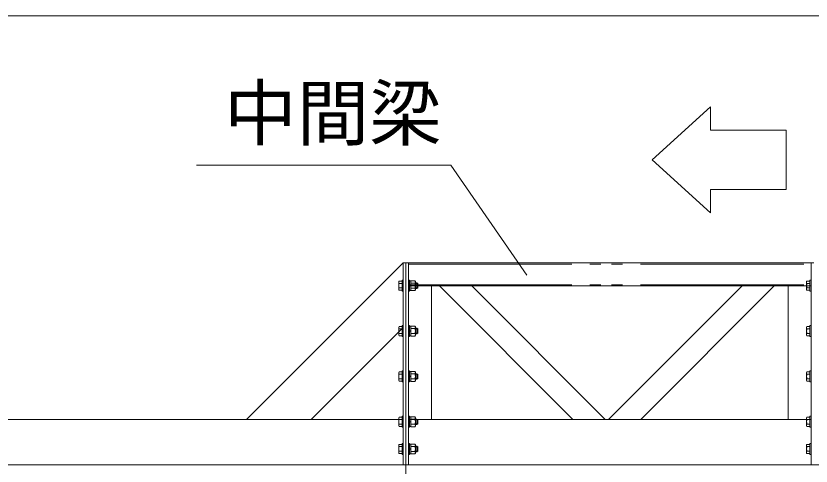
# Model space of a CAD drawing. Units: millimetres, scale not verified. Extents: x -9305 to 9305, y -6415 to 6415.
# Drawn here: x -4876 to -3122, y 893 to 1885 of the extents above; entities that cross this region are included whole.
import ezdxf
from ezdxf.enums import TextEntityAlignment as Align

# ---------------------------------------------------------------- set-up
doc = ezdxf.new("R2010")
doc.units = ezdxf.units.MM
doc.header["$LTSCALE"] = 40
doc.linetypes.add('DOUBLE_CHAIN2', pattern=[12.8, 9, -1, 0.6, -0.6, 0.6, -1])
for name, color, linetype, lineweight in [('0-0_0', 7, 'Continuous', 9), ('0-4_CLGS-81', 7, 'Continuous', 9), ('0-7_TEXT', 7, 'Continuous', 9), ('0-A_寸法', 134, 'Continuous', 9)]:
    doc.layers.add(name, color=color, linetype=linetype, lineweight=lineweight)
doc.styles.add('ＭＳ ゴシック', font='')
doc.styles.get('ＭＳ ゴシック').set_extended_font_data('MS Gothic')

msp = doc.modelspace()

# ---------------------------------------------------------------- linework, layer by layer
at = {"layer": '0-0_0'}
msp.add_line((-3343.9, 1451.2), (-3472.84, 1568.2), dxfattribs=at)
at = {"layer": '0-4_CLGS-81'}
for p, q in [((-4366.74, 996.42), (-4022, 1340.74)), ((-4022, 1340.74), (-4022, 895.98)), ((-4022, 1340.74), (-3116.04, 1340.74)), ((-4016.02, 1340.74), (-4018.6, 1340.74)), ((-4016.02, 1340.73), (-4016.02, 845.23)), ((-4009.99, 895.48), (-4009.99, 1340.73)), ((-3122.08, 895.48), (-3122.08, 1340.73)), ((-4031.82, 1299.6), (-4031.03, 1300.97)), ((-4031.82, 1281.87), (-4031.82, 1299.6)), ((-4031.03, 1300.97), (-4024.47, 1300.97)), ((-4024.47, 1280.5), (-4024.47, 1300.97)), ((-4024.32, 1278.74), (-4024.32, 1302.74)), ((-4024.32, 1302.74), (-4022.02, 1302.74)), ((-4024.32, 1282.42), (-4024.32, 1299.05)), ((-4022.02, 1278.74), (-4022.02, 1302.74)), ((-4010.02, 1278.74), (-4010.02, 1302.74)), ((-4010.02, 1302.74), (-4007.72, 1302.74)), ((-4007.72, 1278.74), (-4007.72, 1302.74)), ((-4007.72, 1301.48), (-4007.72, 1279.98)), ((-4007.72, 1301.48), (-4004.72, 1301.48)), ((-4004.72, 1279.76), (-4004.72, 1301.7)), ((-4004.72, 1301.7), (-3995.86, 1301.7)), ((-4004.72, 1301.48), (-4004.72, 1279.98)), ((-3995.86, 1301.7), (-3994.72, 1299.74)), ((-3994.72, 1281.74), (-3994.72, 1299.74)), ((-3131.9, 1299.6), (-3131.11, 1300.97)), ((-3131.9, 1281.87), (-3131.9, 1299.6)), ((-3131.11, 1300.97), (-3124.55, 1300.97)), ((-3124.55, 1280.5), (-3124.55, 1300.97)), ((-3124.4, 1278.74), (-3124.4, 1302.74)), ((-3124.4, 1302.74), (-3122.1, 1302.74)), ((-3124.4, 1282.42), (-3124.4, 1299.05)), ((-3122.1, 1278.74), (-3122.1, 1302.74)), ((-4031.82, 1281.87), (-4031.03, 1280.5)), ((-4031.03, 1295.85), (-4024.47, 1295.85)), ((-4031.03, 1285.62), (-4024.47, 1285.62)), ((-4009.99, 1290.48), (-3122.08, 1290.48)), ((-4007.72, 1290.83), (-4004.72, 1291.64)), ((-4007.72, 1289.83), (-4004.72, 1290.64)), ((-4004.72, 1296.22), (-3995.86, 1296.22)), ((-4004.72, 1285.25), (-3995.86, 1285.25)), ((-3995.86, 1279.76), (-3994.72, 1281.74)), ((-3991.97, 1296.74), (-3994.72, 1296.74)), ((-3989.47, 1295.66), (-3994.72, 1295.66)), ((-3989.47, 1285.81), (-3994.72, 1285.81)), ((-3991.97, 1284.74), (-3994.72, 1284.74)), ((-3991.97, 1284.74), (-3991.97, 1296.74)), ((-3991.97, 1296.74), (-3989.47, 1295.66)), ((-3991.97, 1284.74), (-3989.47, 1285.81)), ((-3989.47, 1285.81), (-3989.47, 1295.66)), ((-3959.74, 995.98), (-3959.74, 1290.48)), ((-3647.26, 995.98), (-3941.75, 1290.48)), ((-3576.19, 995.98), (-3870.68, 1290.48)), ((-3568.73, 995.98), (-3274.24, 1290.48)), ((-3497.66, 995.98), (-3203.17, 1290.48)), ((-3172.33, 995.98), (-3172.33, 1290.48)), ((-3131.9, 1281.87), (-3131.11, 1280.5)), ((-3131.11, 1295.85), (-3124.55, 1295.85)), ((-3131.11, 1285.62), (-3124.55, 1285.62)), ((-4031.03, 1280.5), (-4024.47, 1280.5)), ((-4022.02, 1278.74), (-4024.32, 1278.74)), ((-4007.72, 1278.74), (-4010.02, 1278.74)), ((-4007.72, 1279.98), (-4004.72, 1279.98)), ((-4004.72, 1279.76), (-3995.86, 1279.76)), ((-3131.11, 1280.5), (-3124.55, 1280.5)), ((-3122.1, 1278.74), (-3124.4, 1278.74)), ((-4022, 1198.19), (-4224.02, 996.42)), ((-4031.82, 1199.6), (-4031.03, 1200.97)), ((-4031.82, 1181.87), (-4031.82, 1199.6)), ((-4031.03, 1200.97), (-4024.47, 1200.97)), ((-4031.03, 1195.85), (-4024.47, 1195.85)), ((-4024.47, 1180.5), (-4024.47, 1200.97)), ((-4024.32, 1178.74), (-4024.32, 1202.74)), ((-4024.32, 1202.74), (-4022.02, 1202.74)), ((-4024.32, 1182.42), (-4024.32, 1199.05)), ((-4022.02, 1178.74), (-4022.02, 1202.74)), ((-4010.02, 1178.74), (-4010.02, 1202.74)), ((-4010.02, 1202.74), (-4007.72, 1202.74)), ((-4007.72, 1178.74), (-4007.72, 1202.74)), ((-4007.72, 1201.48), (-4007.72, 1179.98)), ((-4007.72, 1201.48), (-4004.72, 1201.48)), ((-4004.72, 1179.76), (-4004.72, 1201.7)), ((-4004.72, 1201.7), (-3995.86, 1201.7)), ((-4004.72, 1201.48), (-4004.72, 1179.98)), ((-4004.72, 1196.22), (-3995.86, 1196.22)), ((-3995.86, 1201.7), (-3994.72, 1199.74)), ((-3994.72, 1181.74), (-3994.72, 1199.74)), ((-3991.97, 1196.74), (-3994.72, 1196.74)), ((-3989.47, 1195.66), (-3994.72, 1195.66)), ((-3991.97, 1184.74), (-3991.97, 1196.74)), ((-3991.97, 1196.74), (-3989.47, 1195.66)), ((-3989.47, 1185.81), (-3989.47, 1195.66)), ((-3131.9, 1199.6), (-3131.11, 1200.97)), ((-3131.9, 1181.87), (-3131.9, 1199.6)), ((-3131.11, 1200.97), (-3124.55, 1200.97)), ((-3131.11, 1195.85), (-3124.55, 1195.85)), ((-3124.55, 1180.5), (-3124.55, 1200.97)), ((-3124.4, 1178.74), (-3124.4, 1202.74)), ((-3124.4, 1202.74), (-3122.1, 1202.74)), ((-3124.4, 1182.42), (-3124.4, 1199.05)), ((-3122.1, 1178.74), (-3122.1, 1202.74)), ((-4031.82, 1181.87), (-4031.03, 1180.5)), ((-4031.03, 1185.62), (-4024.47, 1185.62)), ((-4031.03, 1180.5), (-4024.47, 1180.5)), ((-4022.02, 1178.74), (-4024.32, 1178.74)), ((-4007.72, 1178.74), (-4010.02, 1178.74)), ((-4007.72, 1190.83), (-4004.72, 1191.64)), ((-4007.72, 1189.83), (-4004.72, 1190.64)), ((-4007.72, 1179.98), (-4004.72, 1179.98)), ((-4004.72, 1185.25), (-3995.86, 1185.25)), ((-4004.72, 1179.76), (-3995.86, 1179.76)), ((-3995.86, 1179.76), (-3994.72, 1181.74)), ((-3989.47, 1185.81), (-3994.72, 1185.81)), ((-3991.97, 1184.74), (-3994.72, 1184.74)), ((-3991.97, 1184.74), (-3989.47, 1185.81)), ((-3131.9, 1181.87), (-3131.11, 1180.5)), ((-3131.11, 1185.62), (-3124.55, 1185.62)), ((-3131.11, 1180.5), (-3124.55, 1180.5)), ((-3122.1, 1178.74), (-3124.4, 1178.74)), ((-4031.82, 1099.6), (-4031.03, 1100.97)), ((-4031.82, 1081.87), (-4031.82, 1099.6)), ((-4031.03, 1100.97), (-4024.47, 1100.97)), ((-4031.03, 1095.85), (-4024.47, 1095.85)), ((-4024.47, 1080.5), (-4024.47, 1100.97)), ((-4024.32, 1078.74), (-4024.32, 1102.74)), ((-4024.32, 1102.74), (-4022.02, 1102.74)), ((-4024.32, 1082.42), (-4024.32, 1099.05)), ((-4022.02, 1078.74), (-4022.02, 1102.74)), ((-4010.02, 1078.74), (-4010.02, 1102.74)), ((-4010.02, 1102.74), (-4007.72, 1102.74)), ((-4007.72, 1078.74), (-4007.72, 1102.74)), ((-4007.72, 1101.48), (-4007.72, 1079.98)), ((-4007.72, 1101.48), (-4004.72, 1101.48)), ((-4007.72, 1090.83), (-4004.72, 1091.64)), ((-4007.72, 1089.83), (-4004.72, 1090.64)), ((-4004.72, 1079.76), (-4004.72, 1101.7)), ((-4004.72, 1101.7), (-3995.86, 1101.7)), ((-4004.72, 1101.48), (-4004.72, 1079.98)), ((-4004.72, 1096.22), (-3995.86, 1096.22)), ((-3995.86, 1101.7), (-3994.72, 1099.74)), ((-3994.72, 1081.74), (-3994.72, 1099.74)), ((-3991.97, 1096.74), (-3994.72, 1096.74)), ((-3989.47, 1095.66), (-3994.72, 1095.66)), ((-3991.97, 1084.74), (-3991.97, 1096.74)), ((-3991.97, 1096.74), (-3989.47, 1095.66)), ((-3989.47, 1085.81), (-3989.47, 1095.66)), ((-3131.9, 1099.6), (-3131.11, 1100.97)), ((-3131.9, 1081.87), (-3131.9, 1099.6)), ((-3131.11, 1100.97), (-3124.55, 1100.97)), ((-3131.11, 1095.85), (-3124.55, 1095.85)), ((-3124.55, 1080.5), (-3124.55, 1100.97)), ((-3124.4, 1078.74), (-3124.4, 1102.74)), ((-3124.4, 1102.74), (-3122.1, 1102.74)), ((-3124.4, 1082.42), (-3124.4, 1099.05)), ((-3122.1, 1078.74), (-3122.1, 1102.74)), ((-4031.82, 1081.87), (-4031.03, 1080.5)), ((-4031.03, 1085.62), (-4024.47, 1085.62)), ((-4031.03, 1080.5), (-4024.47, 1080.5)), ((-4022.02, 1078.74), (-4024.32, 1078.74)), ((-4007.72, 1078.74), (-4010.02, 1078.74)), ((-4007.72, 1079.98), (-4004.72, 1079.98)), ((-4004.72, 1085.25), (-3995.86, 1085.25)), ((-4004.72, 1079.76), (-3995.86, 1079.76)), ((-3995.86, 1079.76), (-3994.72, 1081.74)), ((-3989.47, 1085.81), (-3994.72, 1085.81)), ((-3991.97, 1084.74), (-3994.72, 1084.74)), ((-3991.97, 1084.74), (-3989.47, 1085.81)), ((-3131.9, 1081.87), (-3131.11, 1080.5)), ((-3131.11, 1085.62), (-3124.55, 1085.62)), ((-3131.11, 1080.5), (-3124.55, 1080.5)), ((-3122.1, 1078.74), (-3124.4, 1078.74)), ((-4031.82, 999.6), (-4031.03, 1000.97)), ((-4031.03, 1000.97), (-4024.47, 1000.97)), ((-4024.47, 980.5), (-4024.47, 1000.97)), ((-4024.32, 978.74), (-4024.32, 1002.74)), ((-4024.32, 1002.74), (-4022.02, 1002.74)), ((-4022.02, 978.74), (-4022.02, 1002.74)), ((-4010.02, 978.74), (-4010.02, 1002.74)), ((-4010.02, 1002.74), (-4007.72, 1002.74)), ((-4007.72, 978.74), (-4007.72, 1002.74)), ((-4007.72, 1001.48), (-4007.72, 979.98)), ((-4007.72, 1001.48), (-4004.72, 1001.48)), ((-4004.72, 979.76), (-4004.72, 1001.7)), ((-4004.72, 1001.7), (-3995.86, 1001.7)), ((-4004.72, 1001.48), (-4004.72, 979.98)), ((-3995.86, 1001.7), (-3994.72, 999.74)), ((-3131.9, 999.6), (-3131.11, 1000.97)), ((-3131.11, 1000.97), (-3124.55, 1000.97)), ((-3124.55, 980.5), (-3124.55, 1000.97)), ((-3124.4, 978.74), (-3124.4, 1002.74)), ((-3124.4, 1002.74), (-3122.1, 1002.74)), ((-3122.1, 978.74), (-3122.1, 1002.74)), ((-7571.7, 995.98), (-4022.02, 995.98)), ((-4031.82, 981.87), (-4031.82, 999.6)), ((-4031.03, 995.85), (-4024.47, 995.85)), ((-4031.03, 985.62), (-4024.47, 985.62)), ((-4024.32, 982.42), (-4024.32, 999.05)), ((-4010.02, 995.98), (-3122.1, 995.98)), ((-4007.72, 990.83), (-4004.72, 991.64)), ((-4007.72, 989.83), (-4004.72, 990.64)), ((-4004.72, 996.22), (-3995.86, 996.22)), ((-4004.72, 985.25), (-3995.86, 985.25)), ((-3994.72, 981.74), (-3994.72, 999.74)), ((-3991.97, 996.74), (-3994.72, 996.74)), ((-3989.47, 995.66), (-3994.72, 995.66)), ((-3989.47, 985.81), (-3994.72, 985.81)), ((-3991.97, 984.74), (-3994.72, 984.74)), ((-3991.97, 984.74), (-3991.97, 996.74)), ((-3991.97, 996.74), (-3989.47, 995.66)), ((-3991.97, 984.74), (-3989.47, 985.81)), ((-3989.47, 985.81), (-3989.47, 995.66)), ((-3131.9, 981.87), (-3131.9, 999.6)), ((-3131.11, 995.85), (-3124.55, 995.85)), ((-3131.11, 985.62), (-3124.55, 985.62)), ((-3124.4, 982.42), (-3124.4, 999.05)), ((-4031.82, 981.87), (-4031.03, 980.5)), ((-4031.03, 980.5), (-4024.47, 980.5)), ((-4022.02, 978.74), (-4024.32, 978.74)), ((-4007.72, 978.74), (-4010.02, 978.74)), ((-4007.72, 979.98), (-4004.72, 979.98)), ((-4004.72, 979.76), (-3995.86, 979.76)), ((-3995.86, 979.76), (-3994.72, 981.74)), ((-3131.9, 981.87), (-3131.11, 980.5)), ((-3131.11, 980.5), (-3124.55, 980.5)), ((-3122.1, 978.74), (-3124.4, 978.74)), ((-4031.82, 939.6), (-4031.03, 940.97)), ((-4031.82, 921.87), (-4031.82, 939.6)), ((-4031.03, 940.97), (-4024.47, 940.97)), ((-4031.03, 935.85), (-4024.47, 935.85)), ((-4024.47, 920.5), (-4024.47, 940.97)), ((-4024.32, 918.74), (-4024.32, 942.74)), ((-4024.32, 942.74), (-4022.02, 942.74)), ((-4024.32, 922.42), (-4024.32, 939.05)), ((-4022.02, 918.74), (-4022.02, 942.74)), ((-4010.02, 918.74), (-4010.02, 942.74)), ((-4010.02, 942.74), (-4007.72, 942.74)), ((-4007.72, 918.74), (-4007.72, 942.74)), ((-4007.72, 941.48), (-4007.72, 919.98)), ((-4007.72, 941.48), (-4004.72, 941.48)), ((-4007.72, 930.83), (-4004.72, 931.64)), ((-4007.72, 929.83), (-4004.72, 930.64)), ((-4004.72, 919.76), (-4004.72, 941.7)), ((-4004.72, 941.7), (-3995.86, 941.7)), ((-4004.72, 941.48), (-4004.72, 919.98)), ((-4004.72, 936.22), (-3995.86, 936.22)), ((-3995.86, 941.7), (-3994.72, 939.74)), ((-3994.72, 921.74), (-3994.72, 939.74)), ((-3991.97, 936.74), (-3994.72, 936.74)), ((-3989.47, 935.66), (-3994.72, 935.66)), ((-3991.97, 924.74), (-3991.97, 936.74)), ((-3991.97, 936.74), (-3989.47, 935.66)), ((-3989.47, 925.81), (-3989.47, 935.66)), ((-3131.9, 939.6), (-3131.11, 940.97)), ((-3131.9, 921.87), (-3131.9, 939.6)), ((-3131.11, 940.97), (-3124.55, 940.97)), ((-3131.11, 935.85), (-3124.55, 935.85)), ((-3124.55, 920.5), (-3124.55, 940.97)), ((-3124.4, 918.74), (-3124.4, 942.74)), ((-3124.4, 942.74), (-3122.1, 942.74)), ((-3124.4, 922.42), (-3124.4, 939.05)), ((-3122.1, 918.74), (-3122.1, 942.74)), ((-4031.82, 921.87), (-4031.03, 920.5)), ((-4031.03, 925.62), (-4024.47, 925.62)), ((-4031.03, 920.5), (-4024.47, 920.5)), ((-4022.02, 918.74), (-4024.32, 918.74)), ((-4007.72, 918.74), (-4010.02, 918.74)), ((-4007.72, 919.98), (-4004.72, 919.98)), ((-4004.72, 925.25), (-3995.86, 925.25)), ((-4004.72, 919.76), (-3995.86, 919.76)), ((-3995.86, 919.76), (-3994.72, 921.74)), ((-3989.47, 925.81), (-3994.72, 925.81)), ((-3991.97, 924.74), (-3994.72, 924.74)), ((-3991.97, 924.74), (-3989.47, 925.81)), ((-3131.9, 921.87), (-3131.11, 920.5)), ((-3131.11, 925.62), (-3124.55, 925.62)), ((-3131.11, 920.5), (-3124.55, 920.5)), ((-3122.1, 918.74), (-3124.4, 918.74)), ((429.68, 895.98), (-7571.7, 895.98))]:
    msp.add_line(p, q, dxfattribs=at)
at = {"layer": '0-4_CLGS-81', "linetype": 'DOUBLE_CHAIN2'}
for p, q in [((-4009.99, 1338.42), (-3122.08, 1338.42)), ((-4009.99, 1292.79), (-3122.08, 1292.79))]:
    msp.add_line(p, q, dxfattribs=at)
at = {"layer": '0-4_CLGS-81'}
for centre, radius, start, end in [((-4027.29, 1298.41), 4.53, 145.616, 214.384), ((-4024.47, 1299.05), 0.148, 0, 90), ((-3999.86, 1298.96), 4.86, 325.616, 34.384), ((-3127.37, 1298.41), 4.53, 145.616, 214.384), ((-3124.55, 1299.05), 0.148, 0, 90), ((-4014.88, 1290.74), 16.94, 162.412, 197.588), ((-4027.29, 1283.06), 4.53, 145.616, 214.384), ((-4024.47, 1282.42), 0.148, 270, 0), ((-4013.16, 1290.74), 18.15, 342.412, 17.588), ((-3999.86, 1282.51), 4.86, 325.616, 34.384), ((-3114.96, 1290.74), 16.94, 162.412, 197.588), ((-3127.37, 1283.06), 4.53, 145.616, 214.384), ((-3124.55, 1282.42), 0.148, 270, 0), ((-4027.29, 1198.41), 4.53, 145.616, 214.384), ((-4014.88, 1190.74), 16.94, 162.412, 197.588), ((-4024.47, 1199.05), 0.148, 0, 90), ((-4013.16, 1190.74), 18.15, 342.412, 17.588), ((-3999.86, 1198.96), 4.86, 325.616, 34.384), ((-3127.37, 1198.41), 4.53, 145.616, 214.384), ((-3114.96, 1190.74), 16.94, 162.412, 197.588), ((-3124.55, 1199.05), 0.148, 0, 90), ((-4027.29, 1183.06), 4.53, 145.616, 214.384), ((-4024.47, 1182.42), 0.148, 270, 0), ((-3999.86, 1182.51), 4.86, 325.616, 34.384), ((-3127.37, 1183.06), 4.53, 145.616, 214.384), ((-3124.55, 1182.42), 0.148, 270, 0), ((-4027.29, 1098.41), 4.53, 145.616, 214.384), ((-4014.88, 1090.74), 16.94, 162.412, 197.588), ((-4024.47, 1099.05), 0.148, 0, 90), ((-4013.16, 1090.74), 18.15, 342.412, 17.588), ((-3999.86, 1098.96), 4.86, 325.616, 34.384), ((-3127.37, 1098.41), 4.53, 145.616, 214.384), ((-3114.96, 1090.74), 16.94, 162.412, 197.588), ((-3124.55, 1099.05), 0.148, 0, 90), ((-4027.29, 1083.06), 4.53, 145.616, 214.384), ((-4024.47, 1082.42), 0.148, 270, 0), ((-3999.86, 1082.51), 4.86, 325.616, 34.384), ((-3127.37, 1083.06), 4.53, 145.616, 214.384), ((-3124.55, 1082.42), 0.148, 270, 0), ((-4027.29, 998.41), 4.53, 145.616, 214.384), ((-3999.86, 998.96), 4.86, 325.616, 34.384), ((-3127.37, 998.41), 4.53, 145.616, 214.384), ((-4014.88, 990.74), 16.94, 162.412, 197.588), ((-4027.29, 983.06), 4.53, 145.616, 214.384), ((-4024.47, 999.05), 0.148, 0, 90), ((-4013.16, 990.74), 18.15, 342.412, 17.588), ((-3999.86, 982.51), 4.86, 325.616, 34.384), ((-3114.96, 990.74), 16.94, 162.412, 197.588), ((-3127.37, 983.06), 4.53, 145.616, 214.384), ((-3124.55, 999.05), 0.148, 0, 90), ((-4024.47, 982.42), 0.148, 270, 0), ((-3124.55, 982.42), 0.148, 270, 0), ((-4027.29, 938.41), 4.53, 145.616, 214.384), ((-4014.88, 930.74), 16.94, 162.412, 197.588), ((-4024.47, 939.05), 0.148, 0, 90), ((-4013.16, 930.74), 18.15, 342.412, 17.588), ((-3999.86, 938.96), 4.86, 325.616, 34.384), ((-3127.37, 938.41), 4.53, 145.616, 214.384), ((-3114.96, 930.74), 16.94, 162.412, 197.588), ((-3124.55, 939.05), 0.148, 0, 90), ((-4027.29, 923.06), 4.53, 145.616, 214.384), ((-4024.47, 922.42), 0.148, 270, 0), ((-3999.86, 922.51), 4.86, 325.616, 34.384), ((-3127.37, 923.06), 4.53, 145.616, 214.384), ((-3124.55, 922.42), 0.148, 270, 0)]:
    msp.add_arc(centre, radius, start, end, dxfattribs=at)
at = {"layer": '0-7_TEXT'}
for p in [(-4478.09, 1556.38), (-3748.96, 1313.66)]:
    msp.add_line(p, (-3917.06, 1556.38), dxfattribs=at)
msp.add_lwpolyline([(-3472.84, 1568.2), (-3343.9, 1684.96), (-3343.9, 1633.27), (-3177.26, 1633.27), (-3177.26, 1502.9), (-3343.9, 1502.9), (-3343.9, 1451.2)], dxfattribs=at)
at = {"layer": '0-A_寸法', "color": 7}
msp.add_line((-7530.3, 1885.36), (388.28, 1885.36), dxfattribs=at)

# ---------------------------------------------------------------- texts
at = {"layer": '0-7_TEXT', "style": 'ＭＳ ゴシック'}
msp.add_text('中間梁', height=117.3, dxfattribs=at).set_placement((-4416.85, 1577.2), align=Align.BOTTOM_LEFT)

doc.saveas('drawing.dxf')
